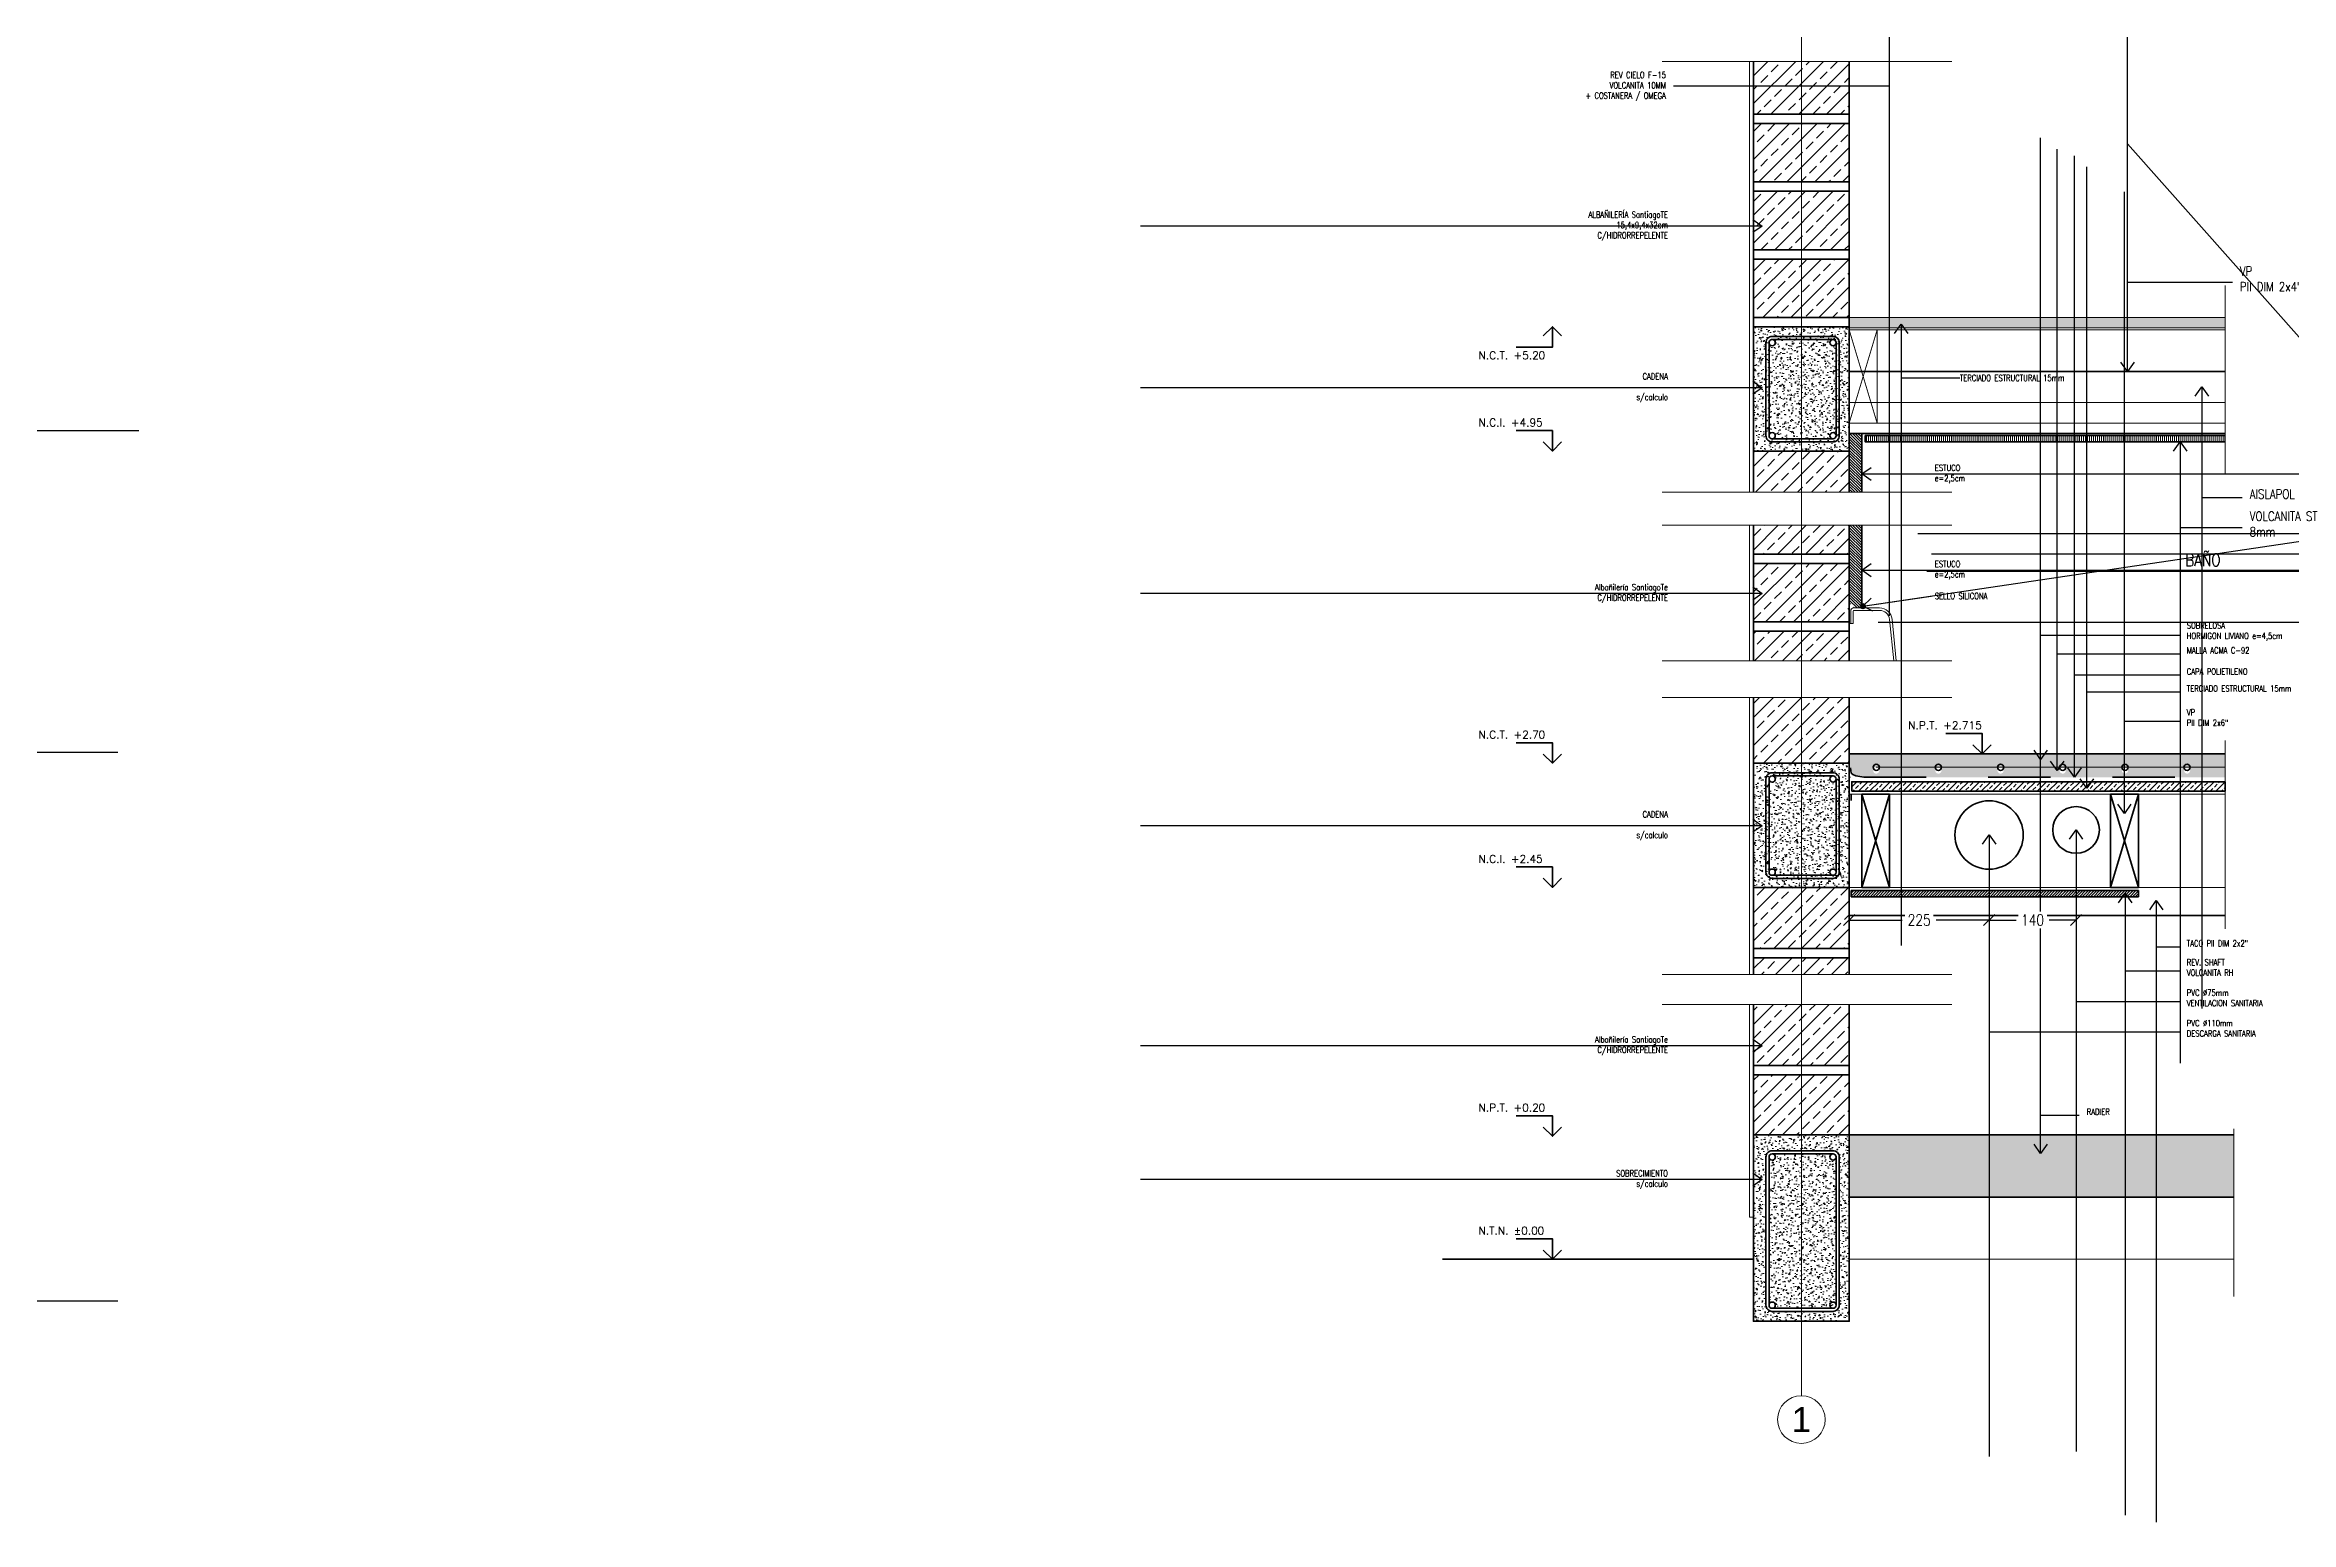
# Model space of a CAD drawing. Header units: metres. Extents: x 72 to 223, y -23 to 139.
# Drawn here: x 162.589 to 166.202, y 127.736 to 130.113 of the extents above; entities that cross this region are included whole.
import ezdxf
from ezdxf.enums import TextEntityAlignment as Align

# ---------------------------------------------------------------- set-up
doc = ezdxf.new("R2010")
doc.units = ezdxf.units.M
doc.header["$LTSCALE"] = 5
doc.header["$MEASUREMENT"] = 0
doc.linetypes.add('HIDDEN', pattern=[0.375, 0.25, -0.125])
doc.layers.get('0').update_dxf_attribs({"color": 30})
for name, color, linetype, lineweight in [('A-ANNO-DIMS', 3, 'Continuous', 18), ('A-ANNO-NOTE', 7, 'Continuous', 35), ('A-ANNO-SYMB', 3, 'Continuous', 18), ('A-ANNO-TEXT', 3, 'Continuous', 18), ('A-DETL-MBND', 3, 'Continuous', 18), ('A-DETL-OTLN', 1, 'Continuous', 50), ('A-DETL-PATT', 8, 'Continuous', 18), ('A-ELEV-MBE1', 7, 'Continuous', 35), ('A-ELEV-PATT', 8, 'Continuous', 18), ('A-FLOR-OVHD', 3, 'HIDDEN', 18), ('A-WALL-BATT', 8, 'BATTING', 18), ('A-WALL-FULL', 7, 'Continuous', 35), ('A-WALL-FULL-EXTR', 7, 'Continuous', 35)]:
    doc.layers.add(name, color=color, linetype=linetype, lineweight=lineweight)
doc.styles.add('E-ARIAL', font='arial.ttf')
doc.styles.add('E-ROMANS', font='romans.shx', dxfattribs={"width": 0.8})
doc.linetypes.add('BATTING', pattern='A,0.0001,-0.1,[134,ltypeshp.shx,S=0.1,R=0,X=-0.1,Y=0],-0.2,[134,ltypeshp.shx,S=0.1,R=180,X=0.1,Y=0],-0.1', length=0.4001)
doc.dimstyles.new('E-0005_TICK_18', dxfattribs={"dimscale": 0.001, "dimtxt": 9, "dimasz": 9, "dimexe": 4.5, "dimexo": 3, "dimgap": 4.5, "dimtad": 0, "dimdec": 0, "dimlfac": 1000, "dimzin": 0, "dimdsep": 46, "dimtxsty": 'E-ROMANS', "dimblk": 'OBLIQUE', "dimcen": 4.5, "dimclrd": 256, "dimclre": 256, "dimclrt": 256, "dimadec": 0, "dimazin": 0, "dimtfac": 1, "dimtdec": 0, "dimtmove": 1, "dimatfit": 3, "dimldrblk": 'OPEN90', "dimfxl": 1, "dimtfill": 1, "dimtolj": 1, "dimtzin": 0, "dimarcsym": 0})
doc.dimstyles.new('E-0010_TICK_18', dxfattribs={"dimscale": 0.001, "dimtxt": 18, "dimasz": 18, "dimexe": 9, "dimexo": 6, "dimgap": 9, "dimtad": 0, "dimdec": 0, "dimlfac": 1000, "dimzin": 0, "dimdsep": 46, "dimtxsty": 'E-ROMANS', "dimblk": 'OBLIQUE', "dimcen": 9, "dimclrd": 256, "dimclre": 256, "dimclrt": 256, "dimadec": 0, "dimazin": 0, "dimtfac": 1, "dimtdec": 0, "dimtmove": 1, "dimatfit": 3, "dimldrblk": 'OPEN90', "dimfxl": 1, "dimtfill": 1, "dimtolj": 1, "dimtzin": 0, "dimarcsym": 0})
pattern_1 = [(45, (0, 0.33311), (-0.0089802561, 0.0089802561), []), (45, (-0.00449, 0.3376), (-0.0089802561, 0.0089802561), [0.00635, -0.003175])]
pattern_2 = [(45, (0, 0.33311), (-0.0224506403, 0.0224506403), []), (45, (-0.011225, 0.344335), (-0.0224506403, 0.0224506403), [0.015875, -0.0079375])]

# ---------------------------------------------------------------- blocks, each defined once
blk = doc.blocks.new('_Oblique')
at = {"color": 0, "linetype": 'ByBlock', "lineweight": -2}
blk.add_line((-0.5, -0.5), (0.5, 0.5), dxfattribs=at)
blk = doc.blocks.new('NIVEL DS')
for points in [[(0.0294, 0.0294), (0, 0), (-0.0294, 0.0294)], [(0, 0), (0, 0.0659), (0.1163, 0.0659)]]:
    blk.add_lwpolyline(points)
at = {"style": 'E-ROMANS'}
blk.add_attdef('NIVEL', (0, 0.0794), '', height=0.025, dxfattribs=at)
blk = doc.blocks.new('TAG-EJE')
at = {"linetype": 'Continuous'}
blk.add_circle((0, 0), 0.383, dxfattribs=at)
at = {"style": 'E-ARIAL'}
blk.add_attdef('A', text='', height=0.4, dxfattribs=at).set_placement((0, 0), align=Align.MIDDLE_CENTER)
blk = doc.blocks.new('*D2397')
at = {"layer": 'A-ANNO-DIMS', "linetype": 'HIDDEN', "lineweight": -2, "ltscale": 0.05, "transparency": 16777216}
for p, q in [((165.4914, 128.9516), (165.4914, 128.6962)), ((165.7164, 128.836), (165.7164, 128.6962)), ((165.4914, 128.7052), (165.5764, 128.7052)), ((165.7164, 128.7052), (165.6314, 128.7052))]:
    blk.add_line(p, q, dxfattribs=at)
at = {"layer": 'A-ANNO-DIMS', "linetype": 'HIDDEN', "lineweight": -2, "ltscale": 0.05, "transparency": 16777216, "xscale": 0.018, "yscale": 0.018, "zscale": 0.018, "rotation": 180}
blk.add_blockref('_Oblique', (165.4914, 128.7052), dxfattribs=at)
at = {"layer": 'A-ANNO-DIMS', "linetype": 'HIDDEN', "lineweight": -2, "ltscale": 0.05, "transparency": 16777216, "xscale": 0.018, "yscale": 0.018, "zscale": 0.018}
blk.add_blockref('_Oblique', (165.7164, 128.7052), dxfattribs=at)
at = {"layer": 'A-ANNO-DIMS', "linetype": 'HIDDEN', "ltscale": 0.05, "transparency": 16777216, "insert": (165.6039, 128.7052), "char_height": 0.018, "attachment_point": 5, "style": 'E-ROMANS', "bg_fill": 3, "box_fill_scale": 1.25, "bg_fill_color": 256, "bg_fill_true_color": 13158600, "bg_fill_transparency": 0}
blk.add_mtext('\\A1;225', dxfattribs=at)
blk = doc.blocks.new('_Open90')
at = {"color": 0, "linetype": 'ByBlock', "lineweight": -2}
for p, q in [((0, 0), (-1, 0)), ((-0.5, 0.5), (0, 0)), ((0, 0), (-0.5, -0.5))]:
    blk.add_line(p, q, dxfattribs=at)
blk = doc.blocks.new('*D2398')
at = {"layer": 'A-ANNO-DIMS', "linetype": 'HIDDEN', "lineweight": -2, "ltscale": 0.05, "transparency": 16777216}
for p, q in [((165.7164, 128.836), (165.7164, 128.6962)), ((165.8562, 128.8441), (165.8562, 128.6962)), ((165.7164, 128.7052), (165.7598, 128.7052)), ((165.8562, 128.7052), (165.8128, 128.7052))]:
    blk.add_line(p, q, dxfattribs=at)
at = {"layer": 'A-ANNO-DIMS', "linetype": 'HIDDEN', "lineweight": -2, "ltscale": 0.05, "transparency": 16777216, "xscale": 0.018, "yscale": 0.018, "zscale": 0.018, "rotation": 180}
blk.add_blockref('_Oblique', (165.7164, 128.7052), dxfattribs=at)
at = {"layer": 'A-ANNO-DIMS', "linetype": 'HIDDEN', "lineweight": -2, "ltscale": 0.05, "transparency": 16777216, "xscale": 0.018, "yscale": 0.018, "zscale": 0.018}
blk.add_blockref('_Oblique', (165.8562, 128.7052), dxfattribs=at)
at = {"layer": 'A-ANNO-DIMS', "linetype": 'HIDDEN', "ltscale": 0.05, "transparency": 16777216, "insert": (165.7863, 128.7052), "char_height": 0.018, "attachment_point": 5, "style": 'E-ROMANS', "bg_fill": 3, "box_fill_scale": 1.25, "bg_fill_color": 256, "bg_fill_true_color": 13158600, "bg_fill_transparency": 0}
blk.add_mtext('\\A1;140', dxfattribs=at)

msp = doc.modelspace()

# ---------------------------------------------------------------- hatches: boundary and pattern name
at = {"layer": 'A-DETL-MBND', "ltscale": 2.5}
h = msp.add_hatch(dxfattribs=at)
h.set_pattern_fill('BRASS', color=256, scale=0.002, angle=45, style=0)
h.set_pattern_definition(pattern_1)
h.paths.add_polyline_path([(166.3098, 129.6748), (166.3098, 129.6583), (166.831, 129.6583), (166.831, 129.6748)])
h.paths.add_polyline_path([(165.4914, 129.6748), (165.4914, 129.6598), (165.4914, 129.6583), (166.0958, 129.6583), (166.0958, 129.6748)])
at = {"layer": 'A-DETL-PATT'}
h = msp.add_hatch(dxfattribs=at)
h.set_pattern_fill('BRASS', color=256, scale=0.005, angle=45, style=0)
h.set_pattern_definition(pattern_2)
h.paths.add_polyline_path([(165.4144, 130.2195), (165.3374, 130.2195), (165.3374, 130.1399), (165.4144, 130.1399)])
h.paths.add_polyline_path([(165.4914, 130.2195), (165.4144, 130.2195), (165.4144, 130.1399), (165.4914, 130.1399)])
h.paths.add_polyline_path([(165.4144, 130.081), (165.4144, 130.0868), (165.3374, 130.0868), (165.3374, 130.0018), (165.4144, 130.0018)])
h.paths.add_polyline_path([(165.4914, 130.0868), (165.4144, 130.0868), (165.4144, 130.0018), (165.4914, 130.0018)])
h.paths.add_polyline_path([(165.4144, 129.9868), (165.3374, 129.9868), (165.3374, 129.8928), (165.4144, 129.8928)])
h.paths.add_polyline_path([(165.4914, 129.9868), (165.4144, 129.9868), (165.4144, 129.8928), (165.4914, 129.8928)])
h.paths.add_polyline_path([(165.4144, 129.8778), (165.3374, 129.8778), (165.3374, 129.7838), (165.4144, 129.7838)])
h.paths.add_polyline_path([(165.4914, 129.8778), (165.4144, 129.8778), (165.4144, 129.7838), (165.4914, 129.7838)])
h.paths.add_polyline_path([(165.4144, 129.7688), (165.3374, 129.7688), (165.3374, 129.6748), (165.4144, 129.6748)])
h.paths.add_polyline_path([(165.4914, 129.7688), (165.4144, 129.7688), (165.4144, 129.6748), (165.4914, 129.6748)])
h = msp.add_hatch(dxfattribs=at)
h.set_pattern_fill('AR-CONC', color=256, scale=0.0001, angle=135, style=0)
h.set_pattern_definition([(185, (-25.45965, 99.303556), (-0.0117553379, 0.014009465), [0.001905, -0.020955]), (130, (-25.45965, 99.303556), (-0.0110177007, -0.0160017889), [0.001524, -0.016764]), (235.451, (-25.46063, 99.304724), (-0.0227730237, -0.0019922158), [0.001619, -0.017809]), (181.1842, (-25.463242, 99.299964), (-0.0161953413, 0.0221410243), [0.0028575, -0.0314325]), (231.6356, (-25.46459, 99.30181), (-0.0342826432, -0.0007086144), [0.0024285, -0.0267135]), (126.184, (-25.463242, 99.299964), (-0.0342826385, -0.000708557), [0.002286, -0.025146]), (156, (-25.46414, 99.302658), (-0.0034895268, 0.0179520551), [0.001905, -0.020955]), (101, (-25.46414, 99.302658), (-0.0173941193, -0.0086539927), [0.001524, -0.016764]), (206.4514, (-25.46443, 99.304154), (-0.0208836456, 0.009298004), [0.001619, -0.017809]), (172.5, (-25.4596496, 99.303556), (-0.00619734137, -0.0057605469), [0, -0.0165608, 0, -0.017018, 0, -0.0168275]), (142.5, (-25.45965, 99.303556), (-0.01180870003, -0.00235897273), [0, -0.0097028, 0, -0.0161798, 0, -0.0064135]), (102.5, (-25.4556444, 99.299551), (-0.00918261956, 0.0099927863), [0, -0.00635, 0, -0.019812, 0, -0.026289]), (92.5, (-25.453848, 99.297755), (-0.0122722393, 0.00867639044), [0, -0.008255, 0, -0.0131572, 0, -0.018669])])
h.paths.add_polyline_path([(165.4704, 129.6342, -1), (165.4604, 129.6342, -0.414214), (165.4654, 129.6392), (165.3674, 129.6392, -0.414214), (165.3724, 129.6342, -1), (165.3624, 129.6342), (165.3624, 129.4844, -1), (165.3724, 129.4844, -0.414214), (165.3674, 129.4794), (165.4654, 129.4794, -0.414214), (165.4604, 129.4844, -1), (165.4704, 129.4844)], flags=0)
h.paths.add_polyline_path([(165.4654, 129.6442), (165.3674, 129.6442, 0.414214), (165.3574, 129.6342), (165.3574, 129.4844, 0.414214), (165.3674, 129.4744), (165.4654, 129.4744, 0.414214), (165.4754, 129.4844), (165.4754, 129.6342, 0.414214)], flags=16)
h.paths.add_polyline_path([(165.4654, 129.6392, -0.414214), (165.4704, 129.6342), (165.4704, 129.4844, -0.414214), (165.4654, 129.4794), (165.3674, 129.4794, -0.414214), (165.3624, 129.4844), (165.3624, 129.6342, -0.414214), (165.3674, 129.6392)], flags=0)
h.paths.add_polyline_path([(165.4914, 129.6598), (165.3374, 129.6598), (165.3374, 129.4598), (165.4914, 129.4598)])
h.paths.add_polyline_path([(165.4654, 129.6442, -0.414214), (165.4754, 129.6342), (165.4754, 129.4844, -0.414214), (165.4654, 129.4744), (165.3674, 129.4744, -0.414214), (165.3574, 129.4844), (165.3574, 129.6342, -0.414214), (165.3674, 129.6442)], flags=0)
h = msp.add_hatch(dxfattribs=at)
h.set_pattern_fill('LINE', color=256, scale=0.001, angle=135, style=0)
h.set_pattern_definition([(135, (0, 0.3331097), (-0.00224506403, -0.00224506403), [])])
h.paths.add_polyline_path([(165.5114, 129.4879), (165.4914, 129.4879), (165.4914, 129.4748), (165.5114, 129.4748)])
h.paths.add_polyline_path([(165.5114, 129.4748), (165.4914, 129.4748), (165.4914, 129.3935), (165.5114, 129.3935)])
h = msp.add_hatch(dxfattribs=at)
h.set_pattern_fill('LINE', color=256, scale=0.001, angle=90, style=0)
h.set_pattern_definition([(90, (0, 0.1612352), (-0.003175, 2e-19), [])])
h.paths.add_polyline_path([(165.517, 129.4848), (165.517, 129.4748), (166.0958, 129.4748), (166.0958, 129.4848)])
h = msp.add_hatch(dxfattribs=at)
h.set_pattern_fill('LINE', color=256, scale=0.001, angle=135, style=0)
h.set_pattern_definition([(135, (-20.9926514, 68.1273595), (-0.00224506403, -0.00224506403), [])])
h.paths.add_polyline_path([(165.4914, 129.2111, -0.885723), (165.4987, 129.2102, -0.244181), (165.4971, 129.2072, -0.080037), (165.4987, 129.2074), (165.5114, 129.2074), (165.5114, 129.3404), (165.4914, 129.3404)])
h = msp.add_hatch(color=256, dxfattribs=at)
edge = h.paths.add_edge_path()
edge.add_arc((165.5132, 129.2102), 0.00369, 0, 360)
h = msp.add_hatch(dxfattribs=at)
h.set_pattern_fill('AR-CONC', color=256, scale=0.0001, angle=135, style=0)
h.set_pattern_definition([(185, (0, 0), (-0.0117553379, 0.014009465), [0.001905, -0.020955]), (130, (0, 0), (-0.0110177007, -0.0160017889), [0.001524, -0.016764]), (235.451, (-0.00098, 0.001167), (-0.0227730237, -0.0019922158), [0.001619, -0.017809]), (181.1842, (-0.003592, -0.003592), (-0.0161953413, 0.0221410243), [0.0028575, -0.0314325]), (231.6356, (-0.004942, -0.001747), (-0.0342826432, -0.0007086144), [0.0024285, -0.0267135]), (126.184, (-0.003592, -0.003592), (-0.0342826385, -0.0007085572), [0.002286, -0.025146]), (156, (-0.00449, -0.000898), (-0.0034895268, 0.0179520551), [0.001905, -0.020955]), (101, (-0.00449, -0.000898), (-0.0173941193, -0.0086539927), [0.001524, -0.016764]), (206.4514, (-0.004781, 0.000598), (-0.0208836456, 0.009298004), [0.001619, -0.017809]), (172.5, (0, 0), (-0.00619734137, -0.0057605469), [0, -0.0165608, 0, -0.017018, 0, -0.0168275]), (142.5, (0, 0), (-0.01180870003, -0.00235897273), [0, -0.0097028, 0, -0.0161798, 0, -0.0064135]), (102.5, (0.004005, -0.004005), (-0.00918261956, 0.0099927863), [0, -0.00635, 0, -0.019812, 0, -0.026289]), (92.5, (0.005801, -0.005801), (-0.0122722393, 0.00867639044), [0, -0.008255, 0, -0.0131572, 0, -0.018669])])
h.paths.add_polyline_path([(165.4144, 128.942), (165.3674, 128.942, 0.414214), (165.3574, 128.932), (165.3574, 128.7822, 0.414214), (165.3674, 128.7722), (165.4144, 128.7722), (165.4144, 128.7772), (165.3674, 128.7772, -0.414214), (165.3624, 128.7822), (165.3624, 128.932, -0.414214), (165.3674, 128.937), (165.4144, 128.937)], flags=0)
h.paths.add_polyline_path([(165.4654, 128.942), (165.4144, 128.942), (165.4144, 128.937), (165.4654, 128.937, -0.414214), (165.4704, 128.932), (165.4704, 128.7822, -0.414214), (165.4654, 128.7772), (165.4144, 128.7772), (165.4144, 128.7722), (165.4654, 128.7722, 0.414214), (165.4754, 128.7822), (165.4754, 128.932, 0.414214)], flags=0)
h.paths.add_polyline_path([(165.4704, 128.932, -1), (165.4604, 128.932, -0.414214), (165.4654, 128.937), (165.4144, 128.937), (165.4144, 128.7772), (165.4654, 128.7772, -0.414214), (165.4604, 128.7822, -1), (165.4704, 128.7822)], flags=0)
h.paths.add_polyline_path([(165.4144, 128.937), (165.3674, 128.937, -0.414214), (165.3724, 128.932, -1), (165.3624, 128.932), (165.3624, 128.7822, -1), (165.3724, 128.7822, -0.414214), (165.3674, 128.7772), (165.4144, 128.7772)], flags=0)
h.paths.add_polyline_path([(165.3674, 128.942, 0.414214), (165.3574, 128.932), (165.3574, 128.7822, 0.414214), (165.3674, 128.7722), (165.4654, 128.7722, 0.414214), (165.4754, 128.7822), (165.4754, 128.932, 0.414214), (165.4654, 128.942)], flags=16)
h.paths.add_polyline_path([(165.3374, 128.9576), (165.3374, 128.7576), (165.4914, 128.7576), (165.4914, 128.9576)])
h = msp.add_hatch(dxfattribs=at)
h.set_pattern_fill('AR-CONC', color=256, scale=5e-05, angle=90, style=0)
h.set_pattern_definition([(140, (-25.4596496, 98.446362), (0.00079695428, 0.00910923345), [0.0009525, -0.0104775]), (85, (-25.45965, 98.446362), (-0.00955283214, -0.0017621413), [0.000762, -0.008382]), (190.451, (-25.459583, 98.447121), (-0.0087558344, 0.0073471251), [0.0008095, -0.0089045]), (136.1842, (-25.46219, 98.446362), (0.0021021164, 0.01355395204), [0.00142875, -0.01571625]), (186.6356, (-25.462014, 98.447492), (-0.0123712778, 0.0118702117), [0.00121425, -0.01335675]), (81.184, (-25.46219, 98.446362), (-0.0123712559, 0.0118702303), [0.001143, -0.012573]), (111, (-25.4615546, 98.447632), (0.00511327593, 0.007580744), [0.0009525, -0.0104775]), (56, (-25.461555, 98.447632), (-0.0092093983, 0.0030901014), [0.000762, -0.008382]), (161.4514, (-25.4611285, 98.448264), (-0.0040961429, 0.01067082454), [0.0008095, -0.0089045]), (127.5, (-25.4596496, 98.446362), (-0.004227751944, 0.00015443016), [0, -0.0082804, 0, -0.008509, 0, -0.00841375]), (97.5, (-25.4596496, 98.446362), (-0.00500902874, 0.00334098313), [0, -0.0048514, 0, -0.0080899, 0, -0.00320675]), (57.5, (-25.4596496, 98.44353), (0.0002864372, 0.00677952976), [0, -0.003175, 0, -0.009906, 0, -0.0131445]), (47.5, (-25.4596496, 98.44226), (-0.00127132455, 0.00740645907), [0, -0.0041275, 0, -0.0065786, 0, -0.0093345])])
h.paths.add_polyline_path([(166.0958, 128.9726), (165.4914, 128.9726), (165.4914, 128.9499), (165.4935, 128.9499), (165.4945, 128.9417), (165.4974, 128.9391), (165.5022, 128.937), (165.515, 128.9349), (166.0958, 128.9349), (166.0958, 128.9457), (166.0398, 128.9457, -1), (166.0298, 128.9457), (165.9398, 128.9457, -1), (165.9298, 128.9457), (165.8398, 128.9457, -1), (165.8298, 128.9457), (165.7398, 128.9457, -1), (165.7298, 128.9457), (165.6398, 128.9457, -1), (165.6298, 128.9457), (165.5398, 128.9457, -1), (165.5298, 128.9457, -1), (165.5398, 128.9457), (165.6298, 128.9457, -1), (165.6398, 128.9457), (165.7298, 128.9457, -1), (165.7398, 128.9457), (165.8298, 128.9457, -1), (165.8398, 128.9457), (165.9298, 128.9457, -1), (165.9398, 128.9457), (166.0298, 128.9457, -1), (166.0398, 128.9457), (166.0958, 128.9457)])
h = msp.add_hatch(dxfattribs=at)
h.set_pattern_fill('BRASS', color=256, scale=0.002, angle=45, style=0)
h.set_pattern_definition(pattern_1)
h.paths.add_polyline_path([(166.0958, 128.9276), (165.4954, 128.9276), (165.4954, 128.9124), (166.0958, 128.9124)])
h = msp.add_hatch(dxfattribs=at)
h.set_pattern_fill('LINE', color=256, scale=0.001, angle=45, style=0)
h.set_pattern_definition([(45, (-25.4596496, 98.446362), (-0.00224506403, 0.00224506403), [])])
h.paths.add_polyline_path([(165.9564, 128.7527), (165.4945, 128.7527), (165.4945, 128.7427), (165.9564, 128.7427)])
h = msp.add_hatch(dxfattribs=at)
h.set_pattern_fill('AR-CONC', color=256, scale=0.0001, angle=135, style=0)
h.set_pattern_definition([(185, (-25.45965, 98.750773), (-0.0117553379, 0.014009465), [0.001905, -0.020955]), (130, (-25.45965, 98.750773), (-0.0110177007, -0.0160017889), [0.001524, -0.016764]), (235.451, (-25.46063, 98.75194), (-0.0227730237, -0.0019922158), [0.001619, -0.017809]), (181.1842, (-25.463242, 98.74718), (-0.0161953413, 0.0221410243), [0.0028575, -0.0314325]), (231.6356, (-25.46459, 98.749026), (-0.0342826432, -0.0007086144), [0.0024285, -0.0267135]), (126.184, (-25.463242, 98.74718), (-0.0342826385, -0.000708557), [0.002286, -0.025146]), (156, (-25.46414, 98.749875), (-0.0034895268, 0.0179520551), [0.001905, -0.020955]), (101, (-25.46414, 98.749875), (-0.0173941193, -0.0086539927), [0.001524, -0.016764]), (206.4514, (-25.46443, 98.751371), (-0.0208836456, 0.009298004), [0.001619, -0.017809]), (172.5, (-25.4596496, 98.750773), (-0.00619734137, -0.0057605469), [0, -0.0165608, 0, -0.017018, 0, -0.0168275]), (142.5, (-25.45965, 98.750773), (-0.01180870003, -0.00235897273), [0, -0.0097028, 0, -0.0161798, 0, -0.0064135]), (102.5, (-25.4556444, 98.746768), (-0.00918261956, 0.0099927863), [0, -0.00635, 0, -0.019812, 0, -0.026289]), (92.5, (-25.453848, 98.744972), (-0.0122722393, 0.00867639044), [0, -0.008255, 0, -0.0131572, 0, -0.018669])])
h.paths.add_polyline_path([(165.4704, 128.3239, -1), (165.4604, 128.3239, -0.414214), (165.4654, 128.3289), (165.4144, 128.3289), (165.4144, 128.0805), (165.4654, 128.0805, -0.01999), (165.465, 128.0805, 0.437829), (165.4704, 128.0855)])
h.paths.add_polyline_path([(165.4914, 128.3595), (165.4144, 128.3595), (165.4144, 128.3339), (165.4654, 128.3339, -0.414214), (165.4754, 128.3239), (165.4754, 128.0855, -0.414214), (165.4654, 128.0755), (165.4144, 128.0755), (165.4144, 128.0595), (165.4914, 128.0595)])
h.paths.add_polyline_path([(165.4144, 128.3289), (165.3674, 128.3289, -0.414214), (165.3724, 128.3239, -1), (165.3624, 128.3239), (165.3624, 128.0855, -1), (165.3724, 128.0855, -0.414214), (165.3674, 128.0805), (165.4144, 128.0805)], flags=17)
h.paths.add_polyline_path([(165.3574, 128.3239, -0.414214), (165.3674, 128.3339), (165.4144, 128.3339), (165.4144, 128.3595), (165.3374, 128.3595), (165.3374, 128.0595), (165.4144, 128.0595), (165.4144, 128.0755), (165.3674, 128.0755, -0.414214), (165.3574, 128.0855)])
h = msp.add_hatch(dxfattribs=at)
h.set_pattern_fill('AR-CONC', color=256, scale=5e-05, angle=135, style=0)
h.set_pattern_definition([(185, (-25.4596496, 98.750773), (-0.00587766897, 0.00700473252), [0.0009525, -0.0104775]), (130, (-25.45965, 98.750773), (-0.00550885033, -0.00800089445), [0.000762, -0.008382]), (235.451, (-25.460139, 98.751357), (-0.01138651184, -0.0009961079), [0.0008095, -0.0089045]), (181.1842, (-25.461446, 98.748977), (-0.00809767064, 0.01107051216), [0.00142875, -0.01571625]), (231.6356, (-25.46212, 98.7499), (-0.0171413216, -0.0003543072), [0.00121425, -0.01335675]), (126.184, (-25.461446, 98.748977), (-0.0171413193, -0.0003542786), [0.001143, -0.012573]), (156, (-25.461895, 98.750324), (-0.0017447634, 0.00897602756), [0.0009525, -0.0104775]), (101, (-25.461895, 98.750324), (-0.00869705966, -0.00432699633), [0.000762, -0.008382]), (206.4514, (-25.46204, 98.751072), (-0.0104418228, 0.004649002), [0.0008095, -0.0089045]), (172.5, (-25.4596496, 98.7507732), (-0.003098670684, -0.002880273453), [0, -0.0082804, 0, -0.008509, 0, -0.00841375]), (142.5, (-25.4596496, 98.750773), (-0.00590435001, -0.00117948637), [0, -0.0048514, 0, -0.0080899, 0, -0.00320675]), (102.5, (-25.457647, 98.7487706), (-0.00459130978, 0.00499639315), [0, -0.003175, 0, -0.009906, 0, -0.0131445]), (92.5, (-25.456749, 98.7478726), (-0.00613611964, 0.00433819522), [0, -0.0041275, 0, -0.0065786, 0, -0.0093345])])
h.paths.add_polyline_path([(165.4914, 128.3595), (165.4914, 128.2595), (166.1101, 128.2595), (166.1101, 128.3595)])

# ---------------------------------------------------------------- linework, layer by layer
at = {"layer": 'A-ANNO-SYMB'}
for points in [[(165.4144, 130.8299), (165.4144, 129.9289)], [(165.4144, 130.081), (165.4144, 127.9397)]]:
    msp.add_lwpolyline(points, dxfattribs=at)
at = {"layer": 'A-DETL-MBND', "ltscale": 2.5}
for p, q in [((165.4914, 129.6748), (166.0958, 129.6748)), ((165.5364, 129.6548), (166.0958, 129.6548))]:
    msp.add_line(p, q, dxfattribs=at)
at = {"layer": 'A-DETL-MBND'}
for p, q in [((165.5364, 129.5048), (166.0958, 129.5048)), ((165.4937, 129.2024), (165.4937, 129.1824)), ((165.4977, 129.2024), (165.4977, 129.1824)), ((165.5403, 129.2074), (165.4987, 129.2074)), ((165.5403, 129.2034), (165.4987, 129.2034)), ((165.4937, 129.1824), (165.4914, 129.1824)), ((165.5629, 129.1224), (165.5562, 129.189)), ((165.5669, 129.1224), (165.5602, 129.1894)), ((165.5348, 128.9509), (166.0958, 128.9509)), ((165.5114, 128.9076), (165.4914, 128.9076)), ((165.9114, 128.9076), (165.5564, 128.9076)), ((166.0958, 128.9076), (165.9564, 128.9076)), ((165.5114, 128.7576), (165.4914, 128.7576)), ((165.9114, 128.7576), (165.5564, 128.7576)), ((166.0958, 128.7576), (165.9564, 128.7576))]:
    msp.add_line(p, q, dxfattribs=at)
at = {"layer": 'A-DETL-MBND', "ltscale": 2.5}
for points in [[(165.4914, 129.6583), (166.0958, 129.6583)], [(165.4914, 129.6548), (165.4914, 129.5048), (165.5364, 129.5048), (165.5364, 129.6548), (165.4914, 129.6548)], [(165.5364, 129.6548), (165.4914, 129.5048)], [(165.4914, 129.6548), (165.5364, 129.5048)]]:
    msp.add_lwpolyline(points, dxfattribs=at)
at = {"layer": 'A-DETL-MBND'}
msp.add_lwpolyline([(165.4937, 129.1824), (165.4977, 129.1824)], dxfattribs=at)
for centre, radius, start, end in [((165.4987, 129.2024), 0.005, 90, 180), ((165.4987, 129.2024), 0.001, 90, 180), ((165.5403, 129.1874), 0.02, 5.7106, 90), ((165.5403, 129.1874), 0.016, 5.7106, 90)]:
    msp.add_arc(centre, radius, start, end, dxfattribs=at)
at = {"layer": 'A-DETL-PATT'}
msp.add_line((165.4935, 128.9349), (165.4914, 128.9349), dxfattribs=at)
at = {"layer": 'A-ELEV-MBE1'}
for p, q in [((166.0958, 129.5879), (165.4914, 129.5879)), ((165.4914, 129.4879), (166.0958, 129.4879)), ((165.4914, 129.4879), (166.0958, 129.4879)), ((166.0958, 128.7126), (165.4914, 128.7126))]:
    msp.add_line(p, q, dxfattribs=at)
for points in [[(165.4754, 129.6342), (165.4754, 129.4844, -0.414214), (165.4654, 129.4744), (165.3674, 129.4744, -0.414214), (165.3574, 129.4844), (165.3574, 129.6342, -0.414214), (165.3674, 129.6442), (165.4654, 129.6442, -0.414214)], [(165.4704, 129.6342), (165.4704, 129.4844, -0.414214), (165.4654, 129.4794), (165.3674, 129.4794, -0.414214), (165.3624, 129.4844), (165.3624, 129.6342, -0.414214), (165.3674, 129.6392), (165.4654, 129.6392, -0.414214)], [(165.4754, 128.932), (165.4754, 128.7822, -0.414214), (165.4654, 128.7722), (165.3674, 128.7722, -0.414214), (165.3574, 128.7822), (165.3574, 128.932, -0.414214), (165.3674, 128.942), (165.4654, 128.942, -0.414214)], [(165.4704, 128.932), (165.4704, 128.7822, -0.414214), (165.4654, 128.7772), (165.3674, 128.7772, -0.414214), (165.3624, 128.7822), (165.3624, 128.932, -0.414214), (165.3674, 128.937), (165.4654, 128.937, -0.414214)], [(165.4754, 128.3239), (165.4754, 128.0855, -0.414214), (165.4654, 128.0755), (165.3674, 128.0755, -0.414214), (165.3574, 128.0855), (165.3574, 128.3239, -0.414214), (165.3674, 128.3339), (165.4654, 128.3339, -0.414214)], [(165.4704, 128.3239), (165.4704, 128.0855, -0.414214), (165.4654, 128.0805), (165.3674, 128.0805, -0.414214), (165.3624, 128.0855), (165.3624, 128.3239, -0.414214), (165.3674, 128.3289), (165.4654, 128.3289, -0.414214)]]:
    msp.add_lwpolyline(points, format="xyb", close=True, dxfattribs=at)
for centre in [(165.3674, 129.6342), (165.4654, 129.6342), (165.3674, 129.4844), (165.4654, 129.4844), (165.3674, 128.932), (165.4654, 128.932), (165.3674, 128.7822), (165.4654, 128.7822), (165.3674, 128.3239), (165.4654, 128.3239), (165.3674, 128.0855), (165.4654, 128.0855)]:
    msp.add_circle(centre, 0.005, dxfattribs=at)
at = {"layer": 'A-ELEV-PATT'}
for points in [[(166.0958, 128.9943), (166.0958, 128.6912)], [(166.1101, 128.3694), (166.1101, 128.0995)]]:
    msp.add_lwpolyline(points, dxfattribs=at)
at = {"layer": 'A-FLOR-OVHD'}
for p, q in [((165.331, 130.0868), (165.331, 129.3935)), ((165.331, 129.3404), (165.331, 129.1224)), ((165.331, 129.0632), (165.331, 128.6175)), ((165.331, 128.5693), (165.331, 128.227)), ((165.331, 128.227), (165.3374, 128.227)), ((165.4914, 128.1595), (166.1101, 128.1595))]:
    msp.add_line(p, q, dxfattribs=at)
for points in [[(165.1905, 130.0868), (165.6565, 130.0868)], [(166.0958, 129.726), (166.0958, 129.4223)], [(165.1905, 129.3935), (165.6565, 129.3935)], [(165.1905, 129.3404), (165.6565, 129.3404)], [(165.1905, 129.1224), (165.6565, 129.1224)], [(165.1905, 129.0632), (165.6565, 129.0632)], [(165.1905, 128.6175), (165.6565, 128.6175)], [(165.1905, 128.5693), (165.6565, 128.5693)]]:
    msp.add_lwpolyline(points, dxfattribs=at)
at = {"layer": 'A-WALL-BATT', "ltscale": 0.018}
msp.add_line((165.4914, 129.5379), (166.0958, 129.5379), dxfattribs=at)
at = {"layer": 'A-WALL-FULL'}
for p, q in [((165.4914, 128.3595), (166.1101, 128.3595)), ((165.4914, 128.2595), (166.1101, 128.2595)), ((165.3374, 128.1595), (164.837, 128.1595))]:
    msp.add_line(p, q, dxfattribs=at)
for points in [[(165.4914, 129.6598), (165.3374, 129.6598), (165.3374, 129.4598), (165.4914, 129.4598)], [(165.4914, 128.9576), (165.3374, 128.9576), (165.3374, 128.7576), (165.4914, 128.7576)]]:
    msp.add_lwpolyline(points, close=True, dxfattribs=at)
msp.add_lwpolyline([(165.3374, 128.3595), (165.4914, 128.3595), (165.4914, 128.0595), (165.3374, 128.0595), (165.3374, 128.3595)], dxfattribs=at)
at = {"layer": 'A-WALL-FULL-EXTR'}
for p, q in [((165.3374, 129.6598), (165.3374, 130.0868)), ((165.4914, 130.0868), (165.4914, 129.6598)), ((165.4914, 130.0018), (165.3374, 130.0018)), ((165.4914, 129.9868), (165.3374, 129.9868)), ((165.4914, 129.8928), (165.3374, 129.8928)), ((165.4914, 129.8778), (165.3374, 129.8778)), ((165.4914, 129.7838), (165.3374, 129.7838)), ((165.4914, 129.7688), (165.3374, 129.7688)), ((165.4914, 129.6748), (165.3374, 129.6748)), ((165.5114, 129.4879), (165.4914, 129.4879)), ((165.5114, 129.3935), (165.5114, 129.4879)), ((165.3374, 129.3935), (165.3374, 129.4598)), ((165.4914, 129.3935), (165.4914, 129.4598)), ((165.3374, 129.1224), (165.3374, 129.3404)), ((165.4914, 129.1224), (165.4914, 129.3404)), ((165.5114, 129.2074), (165.5114, 129.3404)), ((165.4914, 129.2941), (165.3374, 129.2941)), ((165.4914, 129.2791), (165.3374, 129.2791)), ((165.4914, 129.1851), (165.3374, 129.1851)), ((165.4914, 129.1701), (165.3374, 129.1701)), ((165.3374, 128.9576), (165.3374, 129.0632)), ((165.4914, 128.9576), (165.4914, 129.0632)), ((166.0958, 128.9726), (165.4914, 128.9726)), ((165.4945, 128.9077), (165.4945, 128.8977)), ((165.3374, 128.7576), (165.3374, 128.6175)), ((165.4914, 128.7576), (165.4914, 128.6175)), ((165.9564, 128.7527), (165.4945, 128.7527)), ((165.9564, 128.7427), (165.4945, 128.7427)), ((165.9564, 128.7427), (165.9564, 128.7527)), ((165.4914, 128.6594), (165.3374, 128.6594)), ((165.3374, 128.6444), (165.4914, 128.6444)), ((165.3374, 128.5693), (165.3374, 128.3595)), ((165.4914, 128.5693), (165.4914, 128.3595)), ((165.4914, 128.4712), (165.3374, 128.4712)), ((165.3374, 128.4562), (165.4914, 128.4562))]:
    msp.add_line(p, q, dxfattribs=at)
for points in [[(165.517, 129.4848), (166.0958, 129.4848)], [(165.517, 129.4848), (165.517, 129.4748), (166.0958, 129.4748)], [(165.5114, 128.9076), (165.5114, 128.7576), (165.5564, 128.7576), (165.5564, 128.9076), (165.5114, 128.9076)], [(165.5564, 128.9076), (165.5114, 128.7576)], [(165.5114, 128.9076), (165.5564, 128.7576)], [(165.9114, 128.9076), (165.9114, 128.7576), (165.9564, 128.7576), (165.9564, 128.9076), (165.9114, 128.9076)], [(165.9564, 128.9076), (165.9114, 128.7576)], [(165.9114, 128.9076), (165.9564, 128.7576)]]:
    msp.add_lwpolyline(points, dxfattribs=at)
at = {"layer": 'A-WALL-FULL-EXTR', "linetype": 'HIDDEN', "ltscale": 0.05}
msp.add_lwpolyline([(165.4935, 128.9499), (165.4945, 128.9417), (165.4974, 128.9391), (165.5022, 128.937), (165.515, 128.9349), (166.0958, 128.9349)], dxfattribs=at)
at = {"layer": 'A-WALL-FULL-EXTR'}
msp.add_lwpolyline([(165.4954, 128.9124), (166.0958, 128.9124), (166.0958, 128.9276), (165.4954, 128.9276)], close=True, dxfattribs=at)
for centre, radius in [((165.5132, 129.2102), 0.00369), ((165.5348, 128.9509), 0.005), ((165.6348, 128.9509), 0.005), ((165.7348, 128.9509), 0.005), ((165.8348, 128.9509), 0.005), ((165.9348, 128.9509), 0.005), ((166.0348, 128.9509), 0.005), ((165.7164, 128.842), 0.055), ((165.8562, 128.8501), 0.0375)]:
    msp.add_circle(centre, radius, dxfattribs=at)

# ---------------------------------------------------------------- block references
at = {"layer": 'A-ANNO-NOTE'}
ref = msp.add_blockref('NIVEL DS', (165.0139, 129.6598), dxfattribs=dict(at, xscale=0.5, yscale=0.5, zscale=0.5, rotation=180))
ref.add_attrib('NIVEL', 'N.C.T. +5.20', (164.8949, 129.6075), dxfattribs={"layer": '0', "height": 0.0125, "style": 'E-ROMANS'})
ref = msp.add_blockref('NIVEL DS', (165.0139, 129.4598), dxfattribs=dict(at, xscale=-0.5, yscale=0.5, zscale=0.5))
ref.add_attrib('NIVEL', 'N.C.I. +4.95', (164.8949, 129.4995), dxfattribs={"layer": '0', "height": 0.0125, "style": 'E-ROMANS'})
ref = msp.add_blockref('NIVEL DS', (165.7051, 128.9726), dxfattribs=dict(at, xscale=-0.5, yscale=0.5, zscale=0.5))
ref.add_attrib('NIVEL', 'N.P.T. +2.715', (165.5861, 129.0123), dxfattribs={"layer": '0', "height": 0.0125, "style": 'E-ROMANS'})
ref = msp.add_blockref('NIVEL DS', (165.0139, 128.9576), dxfattribs=dict(at, xscale=-0.5, yscale=0.5, zscale=0.5))
ref.add_attrib('NIVEL', 'N.C.T. +2.70', (164.8949, 128.9973), dxfattribs={"layer": '0', "height": 0.0125, "style": 'E-ROMANS'})
ref = msp.add_blockref('NIVEL DS', (165.0139, 128.7576), dxfattribs=dict(at, xscale=-0.5, yscale=0.5, zscale=0.5))
ref.add_attrib('NIVEL', 'N.C.I. +2.45', (164.8949, 128.7973), dxfattribs={"layer": '0', "height": 0.0125, "style": 'E-ROMANS'})
ref = msp.add_blockref('NIVEL DS', (165.0139, 128.3574), dxfattribs=dict(at, xscale=-0.5, yscale=0.5, zscale=0.5))
ref.add_attrib('NIVEL', 'N.P.T. +0.20', (164.8949, 128.3971), dxfattribs={"layer": '0', "height": 0.0125, "style": 'E-ROMANS'})
ref = msp.add_blockref('NIVEL DS', (165.0139, 128.1595), dxfattribs=dict(at, xscale=-0.5, yscale=0.5, zscale=0.5))
ref.add_attrib('NIVEL', 'N.T.N. %%p0.00', (164.8949, 128.1992), dxfattribs={"layer": '0', "height": 0.0125, "style": 'E-ROMANS'})
at = {"layer": 'A-ANNO-SYMB', "xscale": 0.09999999999999432, "yscale": 0.09999999999999432, "zscale": 0.09999999999999432}
msp.add_blockref('TAG-EJE', (165.4144, 127.9014), dxfattribs=at).add_auto_attribs({'A': '1'})

# ---------------------------------------------------------------- texts
at = {"layer": 'A-ANNO-NOTE', "style": 'E-ROMANS'}
for s, insert, char_height, attachment_point in [('REV CIELO F-15\\PVOLCANITA 10MM\\P+ COSTANERA / OMEGA', (165.1965, 130.0467), 0.01, 6), ('ALBAÑILERÍA SantiagoTE\\P15,4x9,4x32cm\\PC/HIDRORREPELENTE', (165.1998, 129.8219), 0.01, 6), ('VP\\PPII DIM 2x4" @40cm', (166.1196, 129.7368), 0.015, 4), ('CADENA\\P\\Ps/calculo', (165.1998, 129.5617), 0.01, 6), ('ESTUCO\\Pe=2,5cm', (165.629, 129.4229), 0.01, 4), ('AISLAPOL 40mm', (166.1355, 129.3905), 0.015, 4), ('VOLCANITA ST\\P8mm', (166.1355, 129.3424), 0.015, 4), ('ESTUCO\\Pe=2,5cm', (165.629, 129.2682), 0.01, 4), ('BAÑO', (166.0318, 129.2844), 0.02, 4), ('Albañilería SantiagoTe\\PC/HIDRORREPELENTE', (165.1998, 129.2307), 0.01, 6), ('SELLO SILICONA', (165.629, 129.2265), 0.01, 4), ('SOBRELOSA\\PHORMIGON LIVIANO e=4,5cm', (166.0343, 129.1692), 0.01, 4), ('MALLA ACMA C-92', (166.0343, 129.1391), 0.01, 4), ('CAPA POLIETILENO', (166.0343, 129.105), 0.01, 4), ('TERCIADO ESTRUCTURAL 15mm', (166.0343, 129.0777), 0.01, 4), ('VP\\PPII DIM 2x6"', (166.0343, 129.0309), 0.01, 4), ('CADENA\\P\\Ps/calculo', (165.1998, 128.857), 0.01, 6), ('TACO PII DIM 2x2"', (166.0343, 128.6677), 0.01, 4), ('REV. SHAFT\\PVOLCANITA RH', (166.0343, 128.6287), 0.01, 4), ('PVC %%C75mm\\PVENTILACION SANITARIA', (166.0343, 128.5798), 0.01, 4), ('PVC %%C110mm\\PDESCARGA SANITARIA', (166.0343, 128.5309), 0.01, 4), ('Albañilería SantiagoTe\\PC/HIDRORREPELENTE', (165.1998, 128.503), 0.01, 6), ('RADIER', (165.8733, 128.3966), 0.01, 4), ('SOBRECIMIENTO\\Ps/calculo', (165.1998, 128.2876), 0.01, 6)]:
    msp.add_mtext(s, dxfattribs=dict(at, insert=insert, char_height=char_height, attachment_point=attachment_point))
at = {"layer": 'A-ANNO-TEXT', "insert": (165.6693, 129.5774), "char_height": 0.01, "attachment_point": 4, "style": 'E-ROMANS'}
msp.add_mtext('TERCIADO ESTRUCTURAL 15mm', dxfattribs=at)

# ---------------------------------------------------------------- leaders
at = {"layer": 'A-ANNO-NOTE'}
for points in [[(165.939, 129.5879), (165.939, 129.7313), (166.1076, 129.7313)], [(165.5554, 130.1945), (165.5554, 130.0467), (165.2085, 130.0467)], [(165.7992, 128.9637), (165.7992, 129.1637), (166.0224, 129.1637)], [(166.6026, 129.2059), (166.5758, 129.2361), (166.4747, 129.2361)], [(165.8259, 128.9457), (165.8259, 129.1335), (166.0224, 129.1335)], [(165.8537, 128.9349), (165.8537, 129.0995), (166.0224, 129.0995)], [(165.8736, 128.9172), (165.8736, 129.0722), (166.0224, 129.0722)], [(165.9339, 128.8768), (165.9339, 129.0253), (166.0224, 129.0253)], [(165.3515, 129.8219), (165.2059, 129.8219)], [(165.3515, 129.5617), (165.2059, 129.5617)], [(166.0586, 129.5629), (166.0586, 129.3849), (166.1236, 129.3849)], [(161.7406, 129.4929), (161.8388, 129.4929)], [(166.0236, 129.4748), (166.0236, 129.3368), (166.1236, 129.3368)], [(165.5114, 129.4229), (165.6229, 129.4229)], [(165.5132, 129.2102), (165.6229, 129.2265)], [(166.6015, 129.3266), (166.5158, 129.3266), (166.4747, 129.3266)], [(166.6238, 129.2937), (166.5158, 129.2937), (166.4747, 129.2937)], [(165.7992, 128.3296), (165.7992, 128.391), (165.8614, 128.391)], [(165.5114, 129.2682), (165.6229, 129.2682)], [(166.6161, 129.2661), (166.5158, 129.2661), (166.4747, 129.2661)], [(165.3515, 129.2307), (165.2059, 129.2307)], [(166.5377, 129.1838), (166.4952, 129.1838), (166.4747, 129.1838)], [(161.7066, 128.9751), (161.8388, 128.9751)], [(165.3515, 128.857), (165.2059, 128.857)], [(165.7164, 128.842), (165.7164, 128.5253), (166.0224, 128.5253)], [(165.8562, 128.8501), (165.8562, 128.5742), (166.0224, 128.5742)], [(165.9352, 128.7476), (165.9352, 128.6232), (166.0224, 128.6232)], [(165.9853, 128.7364), (165.9853, 128.6621), (166.0224, 128.6621)], [(165.3515, 128.503), (165.2059, 128.503)], [(165.3515, 128.2876), (165.2059, 128.2876)], [(161.7066, 128.0927), (161.8388, 128.0927)]]:
    msp.add_leader(points, dimstyle='E-0005_TICK_18', override={"dimscale": 0.01, "dimasz": 1.5, "dimtad": 0, "dimldrblk": 'Open90'}, dxfattribs=at)

# ---------------------------------------------------------------- next in the draw order: dimensions: what is measured, and where the dimension line sits
at = {"layer": 'A-ANNO-DIMS', "linetype": 'HIDDEN', "ltscale": 0.05}
dim = msp.add_linear_dim(base=(165.7164, 128.7052), p1=(165.4914, 128.9576), p2=(165.7164, 128.842), dimstyle='E-0010_TICK_18', dxfattribs=at)
dim.commit()
dim.dimension.update_dxf_attribs({"geometry": '*D2397', "text_midpoint": (165.6039, 128.7052)})

# ---------------------------------------------------------------- next in the draw order: hatches: boundary and pattern name
at = {"layer": 'A-DETL-PATT'}
h = msp.add_hatch(dxfattribs=at)
h.set_pattern_fill('BRASS', color=256, scale=0.005, angle=45, style=0)
h.set_pattern_definition(pattern_2)
h.paths.add_polyline_path([(165.4914, 129.3935), (165.4914, 129.4598), (165.4144, 129.4598), (165.4144, 129.3935)])
h.paths.add_polyline_path([(165.4144, 129.4598), (165.3374, 129.4598), (165.3374, 129.3935), (165.4144, 129.3935)])
h.paths.add_polyline_path([(165.3374, 129.3404), (165.3374, 129.2941), (165.4144, 129.2941), (165.4144, 129.3404)])
h.paths.add_polyline_path([(165.4144, 129.3404), (165.4144, 129.2941), (165.4914, 129.2941), (165.4914, 129.3404)])
h.paths.add_polyline_path([(165.4914, 129.2791), (165.4144, 129.2791), (165.4144, 129.1851), (165.4914, 129.1851)])
h.paths.add_polyline_path([(165.4144, 129.2791), (165.3374, 129.2791), (165.3374, 129.1851), (165.4144, 129.1851)])
h.paths.add_polyline_path([(165.4144, 129.1701), (165.3374, 129.1701), (165.3374, 129.1224), (165.4144, 129.1224)])
h.paths.add_polyline_path([(165.4914, 129.1224), (165.4914, 129.1701), (165.4144, 129.1701), (165.4144, 129.1224)])
h.paths.add_polyline_path([(165.4144, 129.0632), (165.4144, 128.9576), (165.4914, 128.9576), (165.4914, 129.0632)])
h.paths.add_polyline_path([(165.3374, 128.9576), (165.4144, 128.9576), (165.4144, 129.0632), (165.3374, 129.0632)])
h = msp.add_hatch(dxfattribs=at)
h.set_pattern_fill('BRASS', color=256, scale=0.005, angle=45, style=0)
h.set_pattern_definition(pattern_2)
h.paths.add_polyline_path([(165.4144, 128.7576), (165.3374, 128.7576), (165.3374, 128.6594), (165.4144, 128.6594)])
h.paths.add_polyline_path([(165.4144, 128.6594), (165.4914, 128.6594), (165.4914, 128.7576), (165.4144, 128.7576)])
h.paths.add_polyline_path([(165.4914, 128.6175), (165.4914, 128.6444), (165.4144, 128.6444), (165.4144, 128.6175)])
h.paths.add_polyline_path([(165.4144, 128.6444), (165.3374, 128.6444), (165.3374, 128.6175), (165.4144, 128.6175)])
h.paths.add_polyline_path([(165.4144, 128.5693), (165.3374, 128.5693), (165.3374, 128.4712), (165.4144, 128.4712)])
h.paths.add_polyline_path([(165.4914, 128.5693), (165.4144, 128.5693), (165.4144, 128.4712), (165.4914, 128.4712)])
h.paths.add_polyline_path([(165.4144, 128.4562), (165.4144, 128.3595), (165.4914, 128.3595), (165.4914, 128.4562)])
h.paths.add_polyline_path([(165.3374, 128.3595), (165.4144, 128.3595), (165.4144, 128.4562), (165.3374, 128.4562)])

# ---------------------------------------------------------------- next in the draw order: linework, layer by layer
at = {"layer": 'A-WALL-FULL-EXTR'}
msp.add_line((165.4945, 128.7527), (165.4945, 128.7427), dxfattribs=at)

# ---------------------------------------------------------------- next in the draw order: dimensions: what is measured, and where the dimension line sits
at = {"layer": 'A-ANNO-DIMS', "linetype": 'HIDDEN', "ltscale": 0.05}
dim = msp.add_linear_dim(base=(165.8562, 128.7052), p1=(165.7164, 128.842), p2=(165.8562, 128.8501), dimstyle='E-0010_TICK_18', dxfattribs=at)
dim.commit()
dim.dimension.update_dxf_attribs({"geometry": '*D2398', "text_midpoint": (165.7863, 128.7052)})

# ---------------------------------------------------------------- next in the draw order: leaders
at = {"layer": 'A-DETL-OTLN'}
msp.add_leader([(165.5749, 129.664), (165.5749, 129.5774), (165.6693, 129.5774)], dimstyle='E-0005_TICK_18', override={"dimscale": 0.01, "dimasz": 1.5, "dimtad": 0, "dimldrblk": 'Open90'}, dxfattribs=at)

doc.saveas('drawing.dxf')
